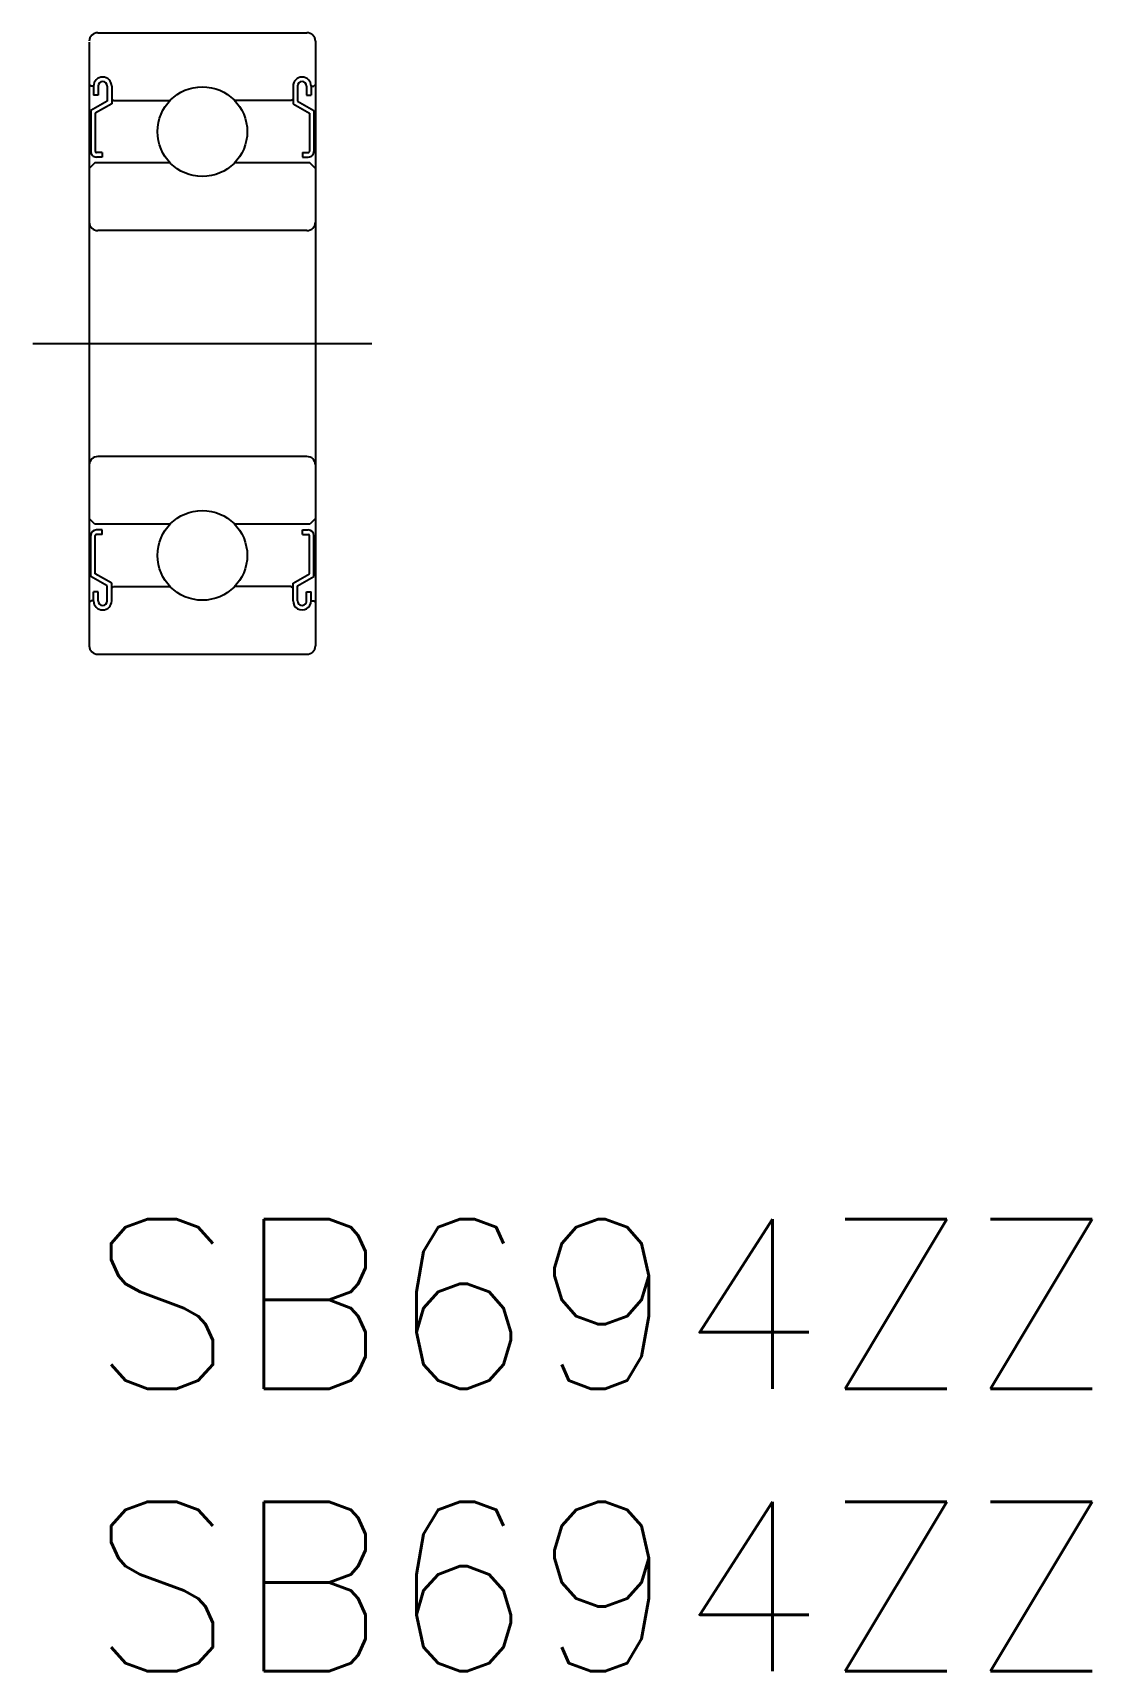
# Model space of a CAD drawing. Extents: x -1 to 17.7, y -8 to 21.
import ezdxf

# ---------------------------------------------------------------- set-up
doc = ezdxf.new("R2010")
doc.units = 0
doc.header["$LTSCALE"] = 0.5
doc.linetypes.add('CENTER', pattern=[50.8, 31.75, -6.35, 6.35, -6.35])
for name, color, linetype in [('MSM_CENTER', 1, 'CENTER'), ('MSM_CONTINUOUS', 7, 'CONTINUOUS'), ('MSM_PART_NUMBER', 7, 'CONTINUOUS')]:
    doc.layers.add(name, color=color, linetype=linetype)
doc.styles.get("Standard").update_dxf_attribs({"font": 'txt.shx', "height": 1, "bigfont": 'bigfont.shx'})

# ---------------------------------------------------------------- blocks, each defined once
blk = doc.blocks.new('*U6')
at = {"layer": 'MSM_PART_NUMBER'}
blk.add_text('SB694ZZ', height=3, dxfattribs=at).set_placement((0, -3))
blk = doc.blocks.new('*U7')
at = {"layer": 'MSM_PART_NUMBER'}
blk.add_text('SB694ZZ', height=3, dxfattribs=at).set_placement((0, -8))

msp = doc.modelspace()

# ---------------------------------------------------------------- linework, layer by layer
at = {"layer": 'MSM_CENTER', "color": 1, "linetype": 'CENTER'}
msp.add_line((-1, 15.5), (5, 15.5), dxfattribs=at)
at = {"layer": 'MSM_CONTINUOUS'}
for p, q in [((0.15, 21), (3.85, 21)), ((0, 20.831), (0, 10.15)), ((4, 20.85), (4, 10.15)), ((0, 20.085), (0.03, 20.055)), ((0.076, 20.055), (0.03, 20.055)), ((0.076, 20.055), (0.076, 19.895)), ((0.156, 20.055), (0.156, 19.895)), ((0.316, 20.055), (0.316, 19.79)), ((0.396, 20.055), (0.396, 19.744)), ((3.604, 20.055), (3.604, 19.744)), ((3.684, 20.055), (3.684, 19.79)), ((3.844, 20.055), (3.844, 19.895)), ((3.924, 20.055), (3.924, 19.895)), ((3.924, 20.055), (3.97, 20.055)), ((4, 20.085), (3.97, 20.055)), ((0.316, 19.79), (0.026, 19.623)), ((0.156, 19.895), (0.076, 19.895)), ((0.396, 19.744), (0.106, 19.576)), ((0.396, 19.83), (0.426, 19.8)), ((0.426, 19.8), (1.428, 19.8)), ((3.574, 19.8), (2.572, 19.8)), ((3.604, 19.83), (3.574, 19.8)), ((3.604, 19.744), (3.894, 19.576)), ((3.684, 19.79), (3.974, 19.623)), ((3.844, 19.895), (3.924, 19.895)), ((0.026, 19.623), (0.026, 18.9)), ((0.106, 19.576), (0.106, 18.9)), ((3.894, 19.576), (3.894, 18.9)), ((3.974, 19.623), (3.974, 18.9)), ((0.226, 18.88), (0.126, 18.88)), ((0.226, 18.88), (0.226, 18.8)), ((3.774, 18.88), (3.874, 18.88)), ((3.774, 18.88), (3.774, 18.8)), ((0.1, 18.7), (0, 18.6)), ((1.428, 18.7), (0.1, 18.7)), ((0.226, 18.8), (0.126, 18.8)), ((3.9, 18.7), (2.572, 18.7)), ((3.774, 18.8), (3.874, 18.8)), ((4, 18.6), (3.9, 18.7)), ((3.85, 17.5), (0.15, 17.5)), ((3.85, 13.5), (0.15, 13.5)), ((0.1, 12.3), (0, 12.4)), ((1.428, 12.3), (0.1, 12.3)), ((0.226, 12.2), (0.126, 12.2)), ((0.226, 12.12), (0.226, 12.2)), ((3.9, 12.3), (2.572, 12.3)), ((3.774, 12.2), (3.874, 12.2)), ((3.774, 12.12), (3.774, 12.2)), ((4, 12.4), (3.9, 12.3)), ((0.026, 11.377), (0.026, 12.1)), ((0.106, 11.424), (0.106, 12.1)), ((0.226, 12.12), (0.126, 12.12)), ((3.774, 12.12), (3.874, 12.12)), ((3.894, 11.424), (3.894, 12.1)), ((3.974, 11.377), (3.974, 12.1)), ((0.316, 11.21), (0.026, 11.377)), ((0.396, 11.256), (0.106, 11.424)), ((3.604, 11.256), (3.894, 11.424)), ((3.684, 11.21), (3.974, 11.377)), ((0.076, 10.945), (0.076, 11.105)), ((0.156, 11.105), (0.076, 11.105)), ((0.156, 10.945), (0.156, 11.105)), ((0.316, 10.945), (0.316, 11.21)), ((0.396, 10.945), (0.396, 11.256)), ((0.396, 11.17), (0.426, 11.2)), ((0.426, 11.2), (1.428, 11.2)), ((3.574, 11.2), (2.572, 11.2)), ((3.604, 11.17), (3.574, 11.2)), ((3.604, 10.945), (3.604, 11.256)), ((3.684, 10.945), (3.684, 11.21)), ((3.844, 11.105), (3.924, 11.105)), ((3.844, 10.945), (3.844, 11.105)), ((3.924, 10.945), (3.924, 11.105)), ((0, 10.915), (0.03, 10.945)), ((0.076, 10.945), (0.03, 10.945)), ((3.924, 10.945), (3.97, 10.945)), ((4, 10.915), (3.97, 10.945)), ((0.15, 10), (3.85, 10))]:
    msp.add_line(p, q, dxfattribs=at)
for centre in [(2, 19.25), (2, 11.75)]:
    msp.add_circle(centre, 0.794, dxfattribs=at)
for centre, radius, start, end in [((0.15, 20.85), 0.15, 90, 180), ((3.85, 20.85), 0.15, 360, 90), ((0.236, 20.055), 0.16, 0, 180), ((0.236, 20.055), 0.08, 0, 180), ((3.764, 20.055), 0.16, 0, 180), ((3.764, 20.055), 0.08, 0, 180), ((0.126, 18.9), 0.1, 180, 270.0005), ((0.126, 18.9), 0.02, 180, 270.0027), ((3.874, 18.9), 0.1, 269.9998, 0), ((3.874, 18.9), 0.02, 269.9998, 0), ((0.15, 17.65), 0.15, 180, 270), ((3.85, 17.65), 0.15, 270, 360), ((0.15, 13.35), 0.15, 90, 180), ((3.85, 13.35), 0.15, 360, 90), ((0.126, 12.1), 0.1, 90, 180), ((3.874, 12.1), 0.1, 0, 90), ((0.126, 12.1), 0.02, 90, 180), ((3.874, 12.1), 0.02, 0, 90), ((0.236, 10.945), 0.16, 180, 0), ((0.236, 10.945), 0.08, 180, 0), ((3.764, 10.945), 0.16, 179.9996, 0), ((3.764, 10.945), 0.08, 179.9993, 0), ((0.15, 10.15), 0.15, 180, 270), ((3.85, 10.15), 0.15, 270, 360)]:
    msp.add_arc(centre, radius, start, end, dxfattribs=at)

# ---------------------------------------------------------------- block references
for name in ['*U6', '*U7']:
    msp.add_blockref(name, (0, 0), dxfattribs=at)

doc.saveas('drawing.dxf')
